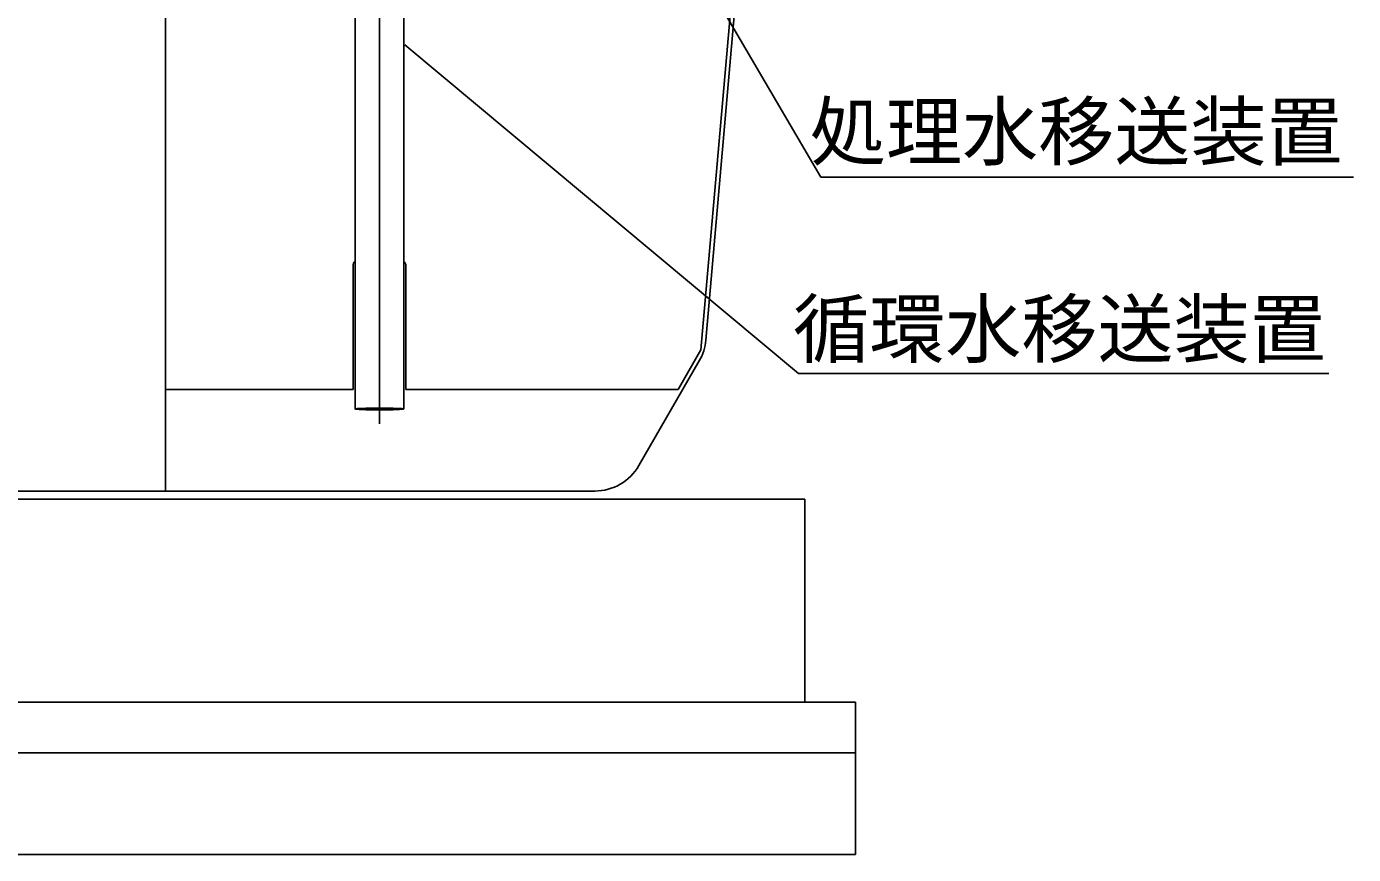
# Model space of a CAD drawing. Units: millimetres, scale not verified. Extents: x -8093 to 8093, y -5792 to 5792.
# Drawn here: x -5428 to -4120, y -3449 to -2634 of the extents above; entities that cross this region are included whole.
import ezdxf
from ezdxf.enums import TextEntityAlignment as Align

# ---------------------------------------------------------------- set-up
doc = ezdxf.new("R2010")
doc.units = ezdxf.units.MM
doc.header["$LTSCALE"] = 30
doc.linetypes.add('LONG_CHAIN', pattern=[21, 18, -1, 1, -1])
doc.layers.add('0-1_00クル-フ-0躯体', color=3, linetype='Continuous', lineweight=25)
doc.layers.add('0-2_00クル-フ-1機器', color=2, linetype='Continuous', lineweight=25)
doc.styles.add('ＭＳ ゴシック', font='')
doc.styles.get('ＭＳ ゴシック').set_extended_font_data('MS Gothic')

msp = doc.modelspace()

# ---------------------------------------------------------------- linework, layer by layer
at = {"layer": '0-1_00クル-フ-0躯体'}
for p, q in [((-5290.75, -3091.24), (-5290.75, -1657.23)), ((-5103.99, -1804.63), (-5103.99, -3010.37)), ((-5055.99, -1804.63), (-5055.99, -3010.37)), ((-4710.75, -2399.23), (-4758.27, -2942.49)), ((-4716.18, -2415.53), (-4763.14, -2952.29)), ((-5105.99, -2869.1), (-5105.99, -2991.24)), ((-5053.99, -2869.1), (-5053.99, -2991.24)), ((-4785.63, -2991.24), (-4763.14, -2952.29)), ((-4824.31, -3066.24), (-4764.78, -2963.13)), ((-5105.99, -2991.24), (-5290.75, -2991.24)), ((-4785.63, -2991.24), (-5053.99, -2991.24)), ((-6333.88, -3091.24), (-4867.61, -3091.24))]:
    msp.add_line(p, q, dxfattribs=at)
at = {"layer": '0-1_00クル-フ-0躯体', "linetype": 'LONG_CHAIN'}
msp.add_line((-5079.99, -3025.11), (-5079.99, -1695.13), dxfattribs=at)
at = {"layer": '0-1_00クル-フ-0躯体', "color": 4}
for p, q in [((-4946.35, -2267.39), (-4644.96, -2782.18)), ((-4644.96, -2782.18), (-4119.94, -2782.18)), ((-4658.96, -2975.53), (-4144.28, -2975.53))]:
    msp.add_line(p, q, dxfattribs=at)
msp.add_lwpolyline([(-5054.93, -2651.78), (-4666.96, -2975.53), (-4658.96, -2975.53)], dxfattribs=at)
at = {"layer": '0-1_00クル-フ-0躯体'}
for centre, radius, start, end in [((-5100.99, -2869.1), 5, 126.8699, 180), ((-5058.99, -2869.1), 5, 0, 53.1301), ((-4808.08, -2938.13), 50, 330, 355), ((-4867.61, -3041.24), 50, 270, 330)]:
    msp.add_arc(centre, radius, start, end, dxfattribs=at)
for major_axis in [(24, 0), (22, 0)]:
    msp.add_ellipse((-5079.99, -3010.37), major_axis=major_axis, ratio=0.035667, dxfattribs=at)
at = {"layer": '0-2_00クル-フ-1機器'}
for p, q in [((-4660.75, -3099.23), (-6530.75, -3099.23)), ((-4660.75, -3099.23), (-4660.75, -3299.23)), ((-4610.75, -3299.23), (-6580.75, -3299.23)), ((-4610.75, -3299.23), (-4610.75, -3449.23)), ((-4610.75, -3349.23), (-6580.75, -3349.23)), ((-4610.75, -3449.23), (-6580.75, -3449.23))]:
    msp.add_line(p, q, dxfattribs=at)

# ---------------------------------------------------------------- texts
at = {"layer": '0-1_00クル-フ-0躯体', "color": 4, "style": 'ＭＳ ゴシック'}
for s, p in [('処理水移送装置', (-4655.72, -2781.04)), ('循環水移送装置', (-4672.32, -2975.56))]:
    msp.add_text(s, height=54.99, dxfattribs=at).set_placement(p, align=Align.BOTTOM_LEFT)

doc.saveas('drawing.dxf')
